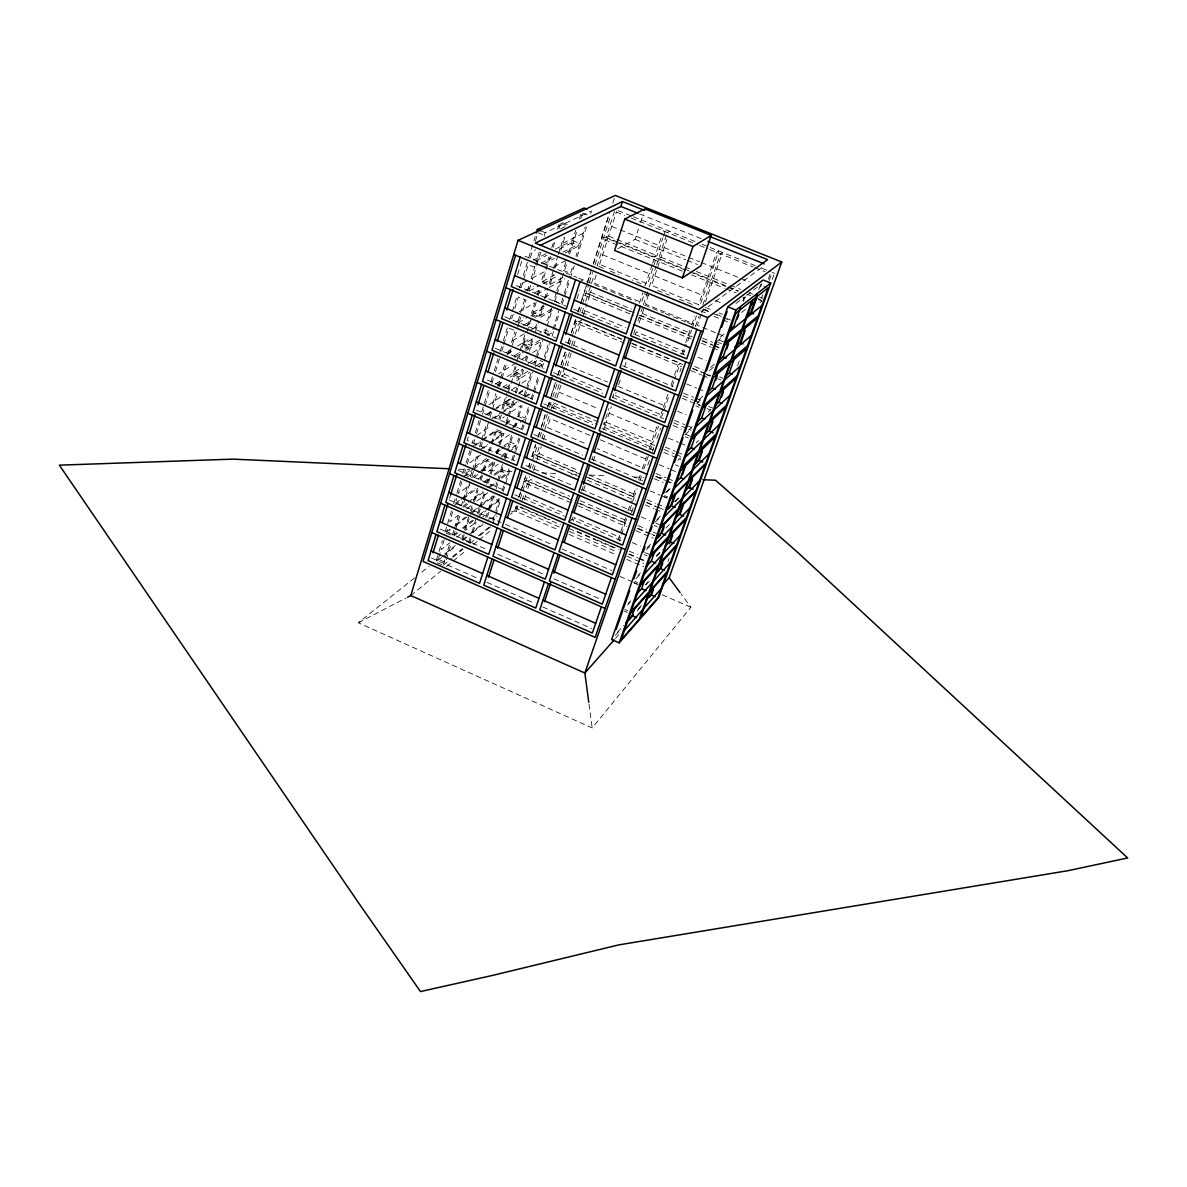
<?xml version="1.0" encoding="UTF-8"?>
<svg xmlns="http://www.w3.org/2000/svg" width="1187" height="1187" viewBox="0 0 1187 1187"><rect width="100%" height="100%" fill="white"/><g stroke="black" fill="none" stroke-linecap="round" stroke-linejoin="round"><path stroke-width="0.75" stroke-dasharray="5 3.75" d="M449.621 498.243L450.645 494.89M468.242 436.979L467.203 440.422L514.861 460.823M517.621 274.523L521.82 260.739M436.401 560.294L438.567 553.216M439.101 551.451L442.35 540.842M445.051 531.999L451.52 510.766M453.686 503.689L456.387 494.845M456.921 493.08L460.704 480.69M462.856 473.613L465.556 464.77M466.105 463.004L469.874 450.615M472.04 443.537L473.123 440.006M475.275 432.929L479.058 420.539M481.759 411.696L488.243 390.464M490.943 381.62L493.629 372.777M494.178 371.012L497.961 358.622M500.113 351.545L502.813 342.702M503.347 340.936L507.68 326.781M509.831 319.704L517.398 294.94M519.55 287.862L521.167 282.551M523.333 275.473L528.185 259.552M528.734 257.787L535.203 236.554M440.169 552.816L438.226 559.181L445.481 562.386L450.823 544.981M444.175 539.714L441.134 549.64L449.725 542.86M456.802 532.533L453.968 534.758L446.653 531.553L447.647 528.334M452.677 511.849L449.606 521.894L458.167 515.366M461.179 505.84L455.304 503.288L456.787 498.406M461.906 481.64L458.286 493.51L469.637 485.142M464.577 472.916L465.586 469.622M471.284 450.941L467.099 464.666L480.646 455.051M473.747 442.899L474.77 439.561M480.557 420.599L475.794 436.222L490.765 425.999M482.486 414.293L484.548 407.542M485.082 405.776L489.385 391.725M491.893 383.49L493.985 376.65M495.469 371.798L499.43 358.845M501.715 351.337L503.303 346.129M503.807 344.497L508.822 328.102L516.493 331.292L509.297 354.705M511.671 318.739L512.754 315.223L517.458 312.611M514.787 308.59L518.333 296.973L526.064 300.163L521.375 315.401M521.152 287.714L528.215 264.642L535.99 267.817L532.295 279.835M530.352 257.594L532.251 251.421L535.574 249.804M535.367 241.198L537.444 234.388M441.549 557.519L435.866 562.059L443.137 565.264L444.769 559.967M445.303 558.202L450.199 542.266M452.366 535.189L453.998 529.892M454.547 528.126L458.345 515.737M461.595 505.128L462.693 501.582M463.227 499.816L467.574 485.661M470.289 476.818L471.922 471.506M472.471 469.74L477.352 453.82M479.518 446.742L481.15 441.43M481.699 439.665L486.581 423.744M489.296 414.901L490.379 411.355M492.56 404.277L495.81 393.669M497.991 386.591L505.588 361.827M507.769 354.75L509.386 349.438M511.567 342.36L514.817 331.752M518.081 321.128L525.144 298.13M527.31 291.052L528.942 285.755M531.123 278.678L534.922 266.289M535.456 264.523L539.269 252.134M544.15 236.213L545.234 232.682L591.497 211.004L590.384 214.535M453.968 534.758L455.051 531.227M455.585 529.476L459.918 515.395M465.215 498.139L462.648 506.493L466.877 503.288M465.734 496.463L470.349 481.432M471.996 476.076L478.227 455.778M481.239 446.015L482.293 442.588M484.385 435.748L488.599 422.053M490.023 417.409L496.952 394.885M499.49 386.606L506.508 363.786M517.725 327.256L520.856 317.092M529.135 290.132L531.776 281.556M536.732 265.428L541.005 251.51M461.639 539.328L463.078 534.669M464.547 529.951L468.539 517.028M470.467 510.766L471.936 506.048M473.42 501.211L477.471 488.139L463.256 498.777M479.993 479.963L482.515 471.818M483.035 470.171L486.091 460.244L493.317 463.345L490.068 473.776M488.688 451.861L490.721 445.303M491.24 443.626L494.86 431.905L502.116 435.006L496.107 454.369M498.792 419.204L499.831 415.821M501.923 409.04L503.496 403.966L510.811 407.067L508.733 413.744M496.389 407.779L503.852 402.823L506.908 392.927M507.977 389.499L509.564 384.365M507.19 376.591L513.125 372.837L516.226 362.821L498.436 373.89M516.76 361.1L519.446 352.42M519.98 350.684L521.583 345.476L529.001 348.577L527.399 353.711M517.532 346.085L522.28 343.236L525.411 333.102L509.624 342.405M527.592 326.069L529.209 320.802M537.221 294.925L539.224 288.456M545.397 268.485L548.943 257.03M551.762 247.905L553.928 240.887M557.519 229.299L559.047 224.313M464.147 534.996L462.707 539.655L469.77 542.741L472.634 540.426M469.088 519.045L465.586 530.337L475.675 522.384M471.046 512.725L472.99 506.448M474.459 501.671L478.005 490.246M481.047 480.409L482.515 475.646M484.059 470.69L487.634 459.132L490.513 460.378M490.216 450.778L491.21 447.558M492.249 444.22L496.389 430.851L503.629 433.938L506.641 431.831M501.359 414.797L499.786 419.857L504.327 416.771M511.048 398.951L505.009 402.957L501.878 413.106L510.811 407.067M517.146 401.889L512.665 404.901L505.365 401.814L506.894 396.873M508.422 391.947L510.544 385.107M511.078 383.386L513.719 374.84L522.71 369.127L520.485 375.938L514.609 379.721M527.918 371.16L521.983 374.973L514.639 371.887L516.182 366.887M518.793 358.429L521.479 349.779M522.013 348.043L523.081 344.586L533.512 338.295M540.04 340.016L531.183 345.417L523.779 342.331L525.871 335.595M526.909 332.212L532.34 314.689L545.085 307.418M551.54 309.124L540.5 315.505L533.037 312.418L536.212 302.181M538.201 295.726L540.204 289.272M562.697 277.639L550.16 284.45L542.652 281.364L550.412 256.288M553.231 247.178L555.397 240.189M558.973 228.601L560.516 223.646M468.761 542.281L471.402 533.794M471.936 532.102L476.15 518.511L463.405 528.512M477.693 513.57L479.296 508.422M479.83 506.701L484.637 491.24L473.361 499.786M486.818 484.207L489.534 475.512M506.137 422.082L508.214 415.405M503.763 410.895L511.167 405.909L512.739 400.85M515.366 392.407L516.938 387.333M525.277 360.551L526.88 355.417M524.995 349.201L529.699 346.322L532.384 337.672M535.085 329.022L537.77 320.356M542.296 305.845L539.017 316.35L531.553 313.264L534.729 302.997L519.031 311.736M544.462 298.827L547.741 288.307M553.365 270.206L548.691 285.236L541.168 282.15L544.388 271.764L530.352 279.079M553.884 268.529L557.534 256.837M558.246 254.508L563.513 237.593M469.77 542.741L470.824 539.343M472.945 532.562L476.106 522.384M478.687 514.09L480.29 508.941M480.824 507.235L485.631 491.789M488.347 483.064L490.513 476.121M491.047 474.385L494.831 462.233M497.62 453.271L499.801 446.238M500.35 444.487L503.629 433.938M506.612 424.382L512.309 406.043L518.289 402.022M512.665 404.901L514.253 399.841M516.345 393.105L517.918 388.045M518.437 386.354L521.063 377.926L529.981 372.184M521.983 374.973L523.586 369.854M526.242 361.323L528.898 352.791M529.417 351.085L530.485 347.672L540.812 341.337M531.183 345.417L533.334 338.503M535.485 331.603L538.705 321.232M540.5 315.505L543.765 305M545.946 298.011L548.661 289.257M550.16 284.45L553.276 274.434M555.353 267.772L557.949 259.434M560.798 250.264L565.042 236.643M485.765 517.844L487.189 513.288L482.872 516.701M488.287 509.787L492.13 497.546L499.059 500.543L494.89 513.793M495.469 486.878L496.952 482.1M497.457 480.512L500.454 470.957L507.428 473.954L504.267 483.999M493.851 474.518L501.003 469.177L503.422 461.431M504.416 458.271L507.442 448.597M507.947 446.98L508.956 443.76L515.974 446.757L514.906 450.155M503.867 445.956L509.549 441.876L512.502 432.454M514.03 427.572L516.063 421.044M524.046 395.538L525.604 390.582M526.969 386.22L531.049 373.193M533.66 364.854L534.699 361.516L541.865 364.513L540.753 368.015M536.613 355.388L541.287 340.446M551.451 307.997L547.711 319.956L544.729 321.707M556.347 292.343L553.75 300.652L561.006 303.649L563.691 295.118M556.866 290.681L561.199 276.838M565.858 261.971L563.217 270.399L570.532 273.381L573.247 264.76M568.573 253.291L571.852 242.786L579.226 245.768L575.962 256.125M555.293 249.122L572.564 240.516L575.769 230.293M579.301 219.016L580.814 214.179M487.308 517.013L493.94 495.825M496.151 488.762L503.347 465.808M505.558 458.746L513.303 434.027M515.514 426.964L516.612 423.433M518.823 416.37L522.146 405.776M524.906 396.948L526.568 391.651M527.117 389.885L532.651 372.228M534.862 365.166L536.524 359.869M537.073 358.103L542.607 340.446M544.818 333.384L546.48 328.087M547.029 326.321L552.014 310.43M554.774 301.602L556.436 296.305M556.985 294.539L566.941 262.757M569.715 253.929L577.446 229.21M580.769 218.616L582.431 213.319M492.798 520.425L494.371 515.455M502.146 490.706L503.733 485.676M500.899 477.545L507.977 472.174L509.045 468.791M511.716 460.319L514.386 451.846M512.339 447.959L516.568 444.873L518.734 438.018M521.434 429.442L524.12 420.866M528.319 407.542L525.04 417.943L517.977 414.946L520.959 405.435L505.84 415.732M531.049 398.877L532.681 393.669M533.586 390.82L538.542 375.033M544.343 356.634L548.008 344.987M552.89 329.437L558.721 310.92M564.226 293.426L569.597 276.378M562.816 252.193L579.939 243.498L585.176 226.836M493.065 523.526L500.855 498.807M503.08 491.744L510.306 468.791M513.096 459.962L520.321 437.009M522.547 429.946L524.209 424.649M524.773 422.884L529.209 408.758M531.999 399.93L533.66 394.633M534.224 392.867L539.224 376.976M541.999 368.148L543.676 362.851M544.225 361.085L549.789 343.429M552.014 336.366L553.676 331.069M554.24 329.303L559.24 313.413M562.015 304.584L569.805 279.865M570.368 278.099L574.256 265.74M577.03 256.911L587.046 225.129M576.971 298.901L579.701 290.266M559.329 527.028L515.41 508.021L516.493 504.609M518.674 497.768L520.307 492.65M520.856 490.943L525.782 475.483M528.527 466.847L529.639 463.39M580.072 477.07L531.835 456.476L535.738 444.25M537.963 437.261L540.189 430.273M541.317 426.741L545.248 414.382M547.504 407.319L550.753 397.081M551.287 395.405L556.629 378.668M557.697 375.3L560.398 366.828M560.947 365.136L565.249 351.589M567.98 343.058L570.71 334.497M571.259 332.775L575.636 319.036M577.832 312.107L581.14 301.721M581.704 299.985L591.719 268.514M593.352 263.44L609.925 211.434M516.404 505.617L514.728 510.914L510.455 514.386M519.223 496.819L521.464 489.771M522.028 488.005L525.96 475.675M528.764 466.862L529.892 463.345M532.132 456.298L535.5 445.733M538.304 436.92L545.605 414.011M547.845 406.978L555.709 382.303M557.964 375.255L560.768 366.457M561.332 364.691L565.249 352.361M568.069 343.547L570.873 334.749M571.437 332.983L575.918 318.888M578.173 311.84L587.15 283.648M587.713 281.898L590.518 273.084M593.322 264.271L609.05 214.951M612.789 203.229L614.762 196.997M516.256 511.567L518.066 505.87L523.126 508.051M520.247 499.059L527.607 475.957M529.862 468.924L537.711 444.294M539.966 437.261L542.8 428.359M543.32 426.697L547.296 414.278M549.507 407.349L552.311 398.55M552.83 396.948L557.089 383.594M559.611 375.685L567.46 351.055M569.448 344.823L577.075 320.935L621.38 339.215M579.82 312.359L588.797 284.197M589.36 282.447L592.565 272.372M594.969 264.849L610.786 215.277M522.043 500.617L524.164 493.985M526.286 487.338L527.354 484.014L529.981 481.937L527.399 490.023M572.238 500.558L528.126 481.61L529.728 476.566M532.414 468.168L533.482 464.814M580.873 474.637L536.42 455.66L539.121 447.173M541.836 438.686L544.002 431.905M544.803 429.442L549.18 415.702M551.376 408.832L552.474 405.405L555.056 403.565L553.454 408.58M554.937 397.704L560.487 380.344M564.641 367.317L561.837 376.101L564.404 374.35L566.347 368.282M565.205 365.566L569.701 351.515M571.57 345.654L574.745 335.728M575.28 334.066L578.455 324.125L580.992 322.552L577.105 334.66M581.956 313.175L585.161 303.115M585.695 301.439L587.298 296.409L589.82 294.925L587.58 301.928M634.333 312.745L588.144 293.812L594.093 275.161M617.893 242.103L606.171 237.37L614.48 211.36M524.224 499.935L526.88 491.641M533.542 470.824L536.687 461.001M537.207 459.369L538.26 456.09L535.634 458.093M536.42 455.66L539.032 453.671L541.287 446.624M543.438 439.902L545.026 434.932M556.822 398.075L560.902 385.315M571.155 353.281L567.327 365.24L607.551 382.021M573.544 345.788L576.007 338.117M583.292 315.327L587.031 303.679M588.144 293.812L590.651 292.328L591.66 289.198M596.215 274.954L593.663 282.921L641.514 302.462L644.155 294.51M599.598 264.375L607.803 238.75L605.325 240.041L597.106 265.754L599.598 264.375L647.657 283.916L656.144 258.276L653.829 259.641L652.702 263.084M606.171 237.37L608.649 236.094L616.424 211.79M617.774 248.751L635.06 239.344L638.369 229.195M640.565 222.429L643.324 213.957M639.407 303.264L642.775 293.1M652.138 264.79L645.327 285.37L632.033 279.969M619.569 242.786L654.72 256.985L661.025 237.89M654.72 256.985L657.034 255.62L662.91 237.83M663.459 236.198L665.61 229.685L663.325 230.961M571.911 520.247L573.009 516.924M581.556 491.136L583.781 484.415M591.898 459.962L593.025 456.565M654.705 445.54L603.753 424.174L608.931 408.551M613.813 393.847L612.655 397.348L615.044 395.523L616.053 392.482M633.517 334.408L635.742 327.701M637.968 320.994L639.081 317.641L641.425 316.083L639.096 323.072M641.069 311.647L642.76 306.558M643.324 304.866L647.82 291.305M649.244 286.972L656.07 266.392M656.648 264.671L657.776 261.244L660.076 259.864L651.574 285.503L700.093 305.237L708.891 279.583L706.769 281.037L698.535 305.059M689.098 270.859L658.666 258.573L666.723 234.284M573.351 521.138L574.493 517.68L620.386 537.474L618.026 544.358M583.559 490.379L585.191 485.468M593.292 461.09L594.939 456.12M603.679 429.768L605.355 424.753M603.753 424.174L606.171 422.26L611.409 406.488M618.635 384.707L620.905 377.867M624.54 366.946L626.573 360.803M635.164 334.927L636.187 331.826L684.187 351.575M691.561 330.075L690.493 333.221L688.312 334.868L639.941 315.045L642.286 313.487L644.363 307.196M648.577 294.51L645.416 304.065L693.727 323.799M658.666 258.573L660.966 257.208L666.871 239.418M617.952 540.1L623.071 525.158L625.386 522.903L621.498 534.224M577.668 502.887L623.902 522.74L625.623 517.71M627.923 510.989L631.38 500.914M586.259 476.937L632.79 496.789L636.291 486.611M638.621 479.815L640.95 473.019M642.375 468.85L646.5 456.832M648.859 449.962L650.031 446.52L652.286 444.517L650.565 449.532M656.841 426.667L650.891 444.027L653.147 442.039L658.562 426.267M662.895 409.011L660.091 417.201L662.316 415.287L663.37 412.26M663.459 407.364L668.518 392.615M671.1 385.092L673.934 376.798M674.498 375.151L677.911 365.195L680.106 363.459L674.765 379.039M681.679 354.245L685.122 344.171M685.7 342.494L687.421 337.464L689.602 335.817L685.997 346.322M688.312 334.868L691.22 326.38M691.813 324.689L694.721 316.202M707.689 278.381L716.607 252.341L718.714 250.976L709.811 276.927L707.689 278.381L690.775 271.541M623.902 522.74L626.217 520.5L627.404 517.013M629.763 510.158L634.259 497.056L631.959 499.237M632.79 496.789L635.09 494.638L637.107 488.762M639.823 480.869L642.093 474.251M648.265 456.223L644.066 468.479L597.402 448.701M663.889 410.732L669.557 394.203M672.139 386.71L674.246 380.567M683.118 354.676L685.389 348.073M692.11 328.517L696.457 315.831M631.499 512.517L633.813 505.796M647.761 465.23L650.12 458.36M652.479 451.49L653.666 448.048M656.915 438.611L660.491 428.195M679.914 371.709L681.056 368.385M695.552 326.217L699.039 316.039M702.882 304.881L710.553 282.565L712.66 281.111L705.479 301.988M711.473 279.909L720.42 253.87L722.512 252.505L713.58 278.455L711.473 279.909L726.83 286.112M701.28 314.169L697.452 325.327L715.954 332.879M701.829 312.582L702.927 309.392M742.899 300.652L744.101 297.269L747.246 298.545M743.448 301.394L745.199 296.424M758.805 289.554L760.526 284.717L766.654 287.18M760.6 286.972L761.831 283.485M667.969 561.674L669.142 558.35M737.572 365.73L739.961 359.008M761.579 298.16L762.811 294.688M768.36 279.049L770.215 273.841L773.746 275.265L771.342 282.016M769.221 280.547L772.129 272.402L774.473 273.336M414.589 577.876L358.296 622.774L592.179 727.957L690.893 607.254L681.101 593.96M615.4 638.487L620.282 632.968M615.296 635.446L620.133 629.985M637.107 610.89L640.743 606.794M617.374 632.315L623.516 625.401M637.998 609.109L642.627 603.901M627.671 605.014L630.104 602.328M646.01 584.835L650.921 579.419M628.205 603.486L630.638 600.8M645.298 584.701L647.761 581.986M638.027 575.398L640.431 572.817M656.188 555.931L662.272 549.403M636.173 578.544L640.995 573.366M656.767 556.436L660.417 552.504M646.381 549.833L651.5 544.462M647.063 547.845L650.906 543.839M665.981 528.096L670.803 523.066M656.915 519.669L661.99 514.52M674.646 501.671L679.795 496.463M655.209 522.221L660.284 517.057M675.492 501.597L679.35 497.679M665.61 492.471L670.625 487.531M666.456 492.412L670.225 488.703M677.851 460.363L680.522 457.811M696.175 442.929L698.683 440.54M684.973 434.857L691.591 428.774M688.43 430.124L692.392 426.489M708.179 412.008L710.879 409.53M568.87 521.968L571.778 519.387L621.943 541.02M697.006 403.001L702.244 398.372M699.128 399.515L703.045 396.057M709.485 370.581L713.669 367.035M710.583 367.436L714.767 363.905M410.776 595.562L440.674 571.214M446.371 566.57L466.313 550.338M473.435 544.536L477.708 541.064M479.133 539.907L491.937 529.461M515.41 508.021L518.066 505.87M452.588 556.629L462.544 548.587M478.361 535.797L489.801 526.538M443.137 565.264L451.609 558.424M453.019 557.282L462.885 549.284M469.948 543.572L474.177 540.144M479.815 535.574L492.516 525.292M716.592 341.752L723.491 336.188M720.183 337.138L725.702 332.716M421.815 572.119L429.026 566.362M436.252 560.605L439.131 558.305M444.917 553.706L455.422 545.456M462.233 539.892L482.901 523.541M760.006 302.566L761.95 301.023M442.974 556.391L455.778 546.154M462.885 540.486L467.159 537.073M472.841 532.533L482.797 524.58M456.891 537.207L464.043 531.568M741.593 312.433L745.807 309.11M528.126 481.61L530.752 479.533L569.656 496.225M462.455 528.096L472.367 520.336M479.578 514.698L488.124 508.006M489.548 506.894L499.519 499.074L492.575 496.077L482.53 503.852M457.752 532.948L453.493 536.287L446.193 533.097L450.481 529.773M477.693 517.309L486.24 510.603M487.664 509.475L499.059 500.543M446.653 531.553L449.517 529.357M455.229 524.936L465.215 517.22M472.485 511.612L481.091 504.95M456.194 525.351L469.043 515.41M470.586 514.208L479.207 507.546M480.631 506.434L492.13 497.546M466.714 508.837L470.987 505.573M476.833 501.107L488.302 492.353M735.925 303.501L744.101 297.269M746.593 295.355L760.526 284.717M531.835 456.476L534.462 454.473L577.09 472.663M468.286 502.22L482.382 491.552M488.139 487.189L495.231 481.833M463.494 507.279L467.723 504.074M490.409 486.848L496.092 482.545M501.76 478.257L507.428 473.954M455.304 503.288L459.562 500.113M460.986 499.044L475.186 488.45M483.851 481.981L488.139 478.776M454.725 505.158L461.832 499.831M484.726 482.708L489.014 479.503M494.727 475.23L500.454 470.957M478.153 478.865L480.987 476.773M488.228 471.447L498.214 464.087M473.865 477.575L479.845 473.183M481.343 472.1L493.317 463.345M501.878 457.069L507.517 452.944M508.926 451.921L515.974 446.757M701.191 311.929L764.413 265.621M471.476 477.767L480.453 471.224M481.952 470.126L493.911 461.402M501.077 456.179L506.715 452.069M463.464 476.566L471.951 470.438M473.361 469.429L486.091 460.244M496.166 452.989L500.424 449.918M501.849 448.894L508.956 443.76M469.726 470.512L464.072 474.577L468.509 476.491M475.379 466.432L486.7 458.301M495.335 452.099L498.184 450.051M498.303 442.528L511.078 433.463M482.768 448.612L488.732 444.428M494.682 440.243L502.116 435.006M512.65 427.602L518.66 423.373M520.158 422.32L524.669 419.159L517.591 416.162L513.051 419.308M480.186 449.443L487.62 444.22M489.118 443.166L502.502 433.759L495.246 430.673L481.729 440.021M513.036 426.385L517.532 423.21M472.723 446.238L480.231 441.045M505.855 423.329L510.395 420.183M475.334 445.437L494.86 431.905M505.469 424.56L511.538 420.361M491.922 418.877L502.279 411.904M524.624 396.859L530.589 392.823M494.519 418.061L500.439 414.055M525.767 396.977L531.731 392.942M487.071 414.886L493.035 410.91M494.534 409.93L503.496 403.966M518.585 393.95L524.609 389.944M485.928 414.708L494.89 408.758M505.365 401.814L509.891 398.817M518.927 392.823L523.452 389.826M489.029 404.619L502.442 395.85M511.434 389.974L515.944 387.036M521.954 383.104L529.476 378.193M504.846 388.401L510.736 384.603M516.627 380.804L519.565 378.89L512.205 375.804L509.238 377.689M538.883 366.427L541.865 364.513M502.828 387.274L508.719 383.49M535.352 366.397L542.771 361.62L539.907 360.433M497.353 385.241L503.288 381.472M531.702 363.415L534.699 361.516M495.305 384.098L501.24 380.344M514.639 371.887L520.618 368.104M528.111 363.37L535.604 358.637M522.206 359.112L526.702 356.323M532.666 352.598L538.646 348.889M581.808 319.986L579.271 321.543L625.178 340.491M577.075 320.935L574.523 322.508L624.317 343.073M514.891 357.228L524.298 351.456M525.856 350.506L529.001 348.577M514.016 355.907L518.719 353.029M547.415 335.506L551.836 332.805L544.625 329.823L540.159 332.494M507.339 354.067L513.674 350.254M506.463 352.732L511.211 349.883M523.779 342.331L531.227 337.865M531.361 329.585L538.794 325.208M525.841 325.861L532.073 322.256M552.415 310.445L539.788 317.775L532.34 314.689M523.437 325.357L531.227 320.861M518.259 322.716L527.696 317.33M515.826 322.196L523.69 317.73M533.037 312.418L544.195 306.083M580.013 281.601L582.995 279.924M667.302 232.548L669.572 231.272M544.15 297.759L550.516 294.213M536.895 294.242L546.183 289.153M549.21 287.506L564.893 278.945M534.773 292.803L540.96 289.435M529.268 291.097L540.219 285.221M543.29 283.574L557.534 275.933M525.544 290.474L533.364 286.319M542.652 281.364L555.308 274.612M522.562 283.129L528.794 279.88M553.75 266.882L566.377 260.294M358.296 622.774L405.85 598.114M543.691 263.9L554.448 258.41M565.205 252.92L579.226 245.768M541.346 263.084L552.103 257.624M535.975 260.754L546.851 255.309M559.285 249.077L571.852 242.786M533.601 259.923L546.02 253.736M562.979 243.261L583.158 233.275M560.62 228.854L565.546 226.524M488.213 519.164L497.056 516.419M511.196 512.012L514.728 510.914L558.84 529.995M657.479 477.649L664.735 477.975M458.597 469.191L469.696 469.681M480.78 470.171L512.235 471.58M541.821 472.886L558.469 473.628M571.407 474.207L576.956 474.459M589.909 475.037L606.557 475.779M634.288 477.011L643.547 477.426M639.674 213.986L701.072 238.587M618.071 210.618L631.766 216.108M633.487 216.806L695.152 241.525M701.992 244.27L755.095 265.562M761.95 268.321L770.511 271.749M616.172 212.043L624.585 215.411M631.321 218.111L697.911 244.834M699.603 245.516L708.105 248.929M709.811 249.611L753.048 266.956M754.769 267.639L765.066 271.778M582.802 213.17L587.239 214.966M611.735 226.45L618.427 229.15M620.089 229.818L660.224 245.976M664.156 247.564L699.618 261.837M701.294 262.52L713.12 267.283M716.889 268.811L739.056 277.728M740.762 278.411L749.279 281.853M635.06 239.344L685.671 259.745M687.347 260.413L697.481 264.493M608.649 236.094L615.326 238.78M616.988 239.462L657.034 255.62M660.966 257.208L689.602 268.766M696.339 271.482L709.811 276.927M713.58 278.455L728.877 284.628M730.584 285.31L740.792 289.435M749.294 292.863L752.692 294.242M759.502 296.987L762.9 298.352M728.536 286.794L738.774 290.934M747.306 294.376L750.718 295.756M757.543 298.516L760.956 299.896M614.124 241.302L603.812 237.133L601.319 238.424L683.282 271.541M615.845 242L688.074 271.17M689.795 271.868L725.895 286.453M727.616 287.15L737.943 291.319M758.567 299.658L762.009 301.038M562.549 222.592L568.647 225.055M691.561 274.894L724.248 288.115M725.895 288.782L736.207 292.937M561.095 223.275L567.193 225.753M572.564 240.516L579.939 243.498M602.655 254.849L650.817 274.39M654.734 275.977L703.357 295.697M715.583 300.652L722.349 303.412M540.515 230.753L545.234 232.682M537.978 232.682L545.812 235.857M705.523 307.448L712.289 310.193M719.04 312.938L722.423 314.318M598.767 266.422L603.753 268.455M610.4 271.17L618.724 274.553M657.643 290.385L669.394 295.162M679.468 299.272L694.588 305.415M703.401 309.006L710.182 311.766M716.963 314.525L720.346 315.905M727.127 318.65L730.524 320.03M704.128 309.866L710.954 312.656M712.66 313.353L721.206 316.825M722.913 317.522L729.738 320.297M700.79 310.949L707.571 313.709M713.995 316.321L721.132 319.229M722.824 319.911L727.898 321.989M644.081 293.679L649.17 295.756M717.631 333.562L724.367 336.322M525.055 256.244L576.837 277.417M578.499 278.099L635.342 301.32M644.719 305.163L663.503 312.834M665.21 313.531L685.7 321.914M687.421 322.612L695.953 326.099M719.04 340.001L725.494 342.642M718.194 342.405L721.429 343.726M590.651 292.328L631.573 309.095M642.286 313.487L690.493 333.221M702.6 338.176L712.66 342.301M714.337 342.998L721.058 345.743M702.155 340.535L712.259 344.675M713.936 345.358L718.996 347.435M630.475 311.587L585.888 293.323L583.351 294.791L633.472 315.341M639.051 315.104L692.229 336.9M702.526 341.114L712.808 345.343M714.529 346.04L719.678 348.147M639.081 317.641L691.146 338.992M701.25 343.147L711.354 347.287M712.779 347.865L718.076 350.046M584.79 310.668L625.534 327.434M697.911 357.228L706.265 360.655M516.197 285.577L553.825 301.068M555.546 301.765L565.798 305.994M573.677 309.243L622.314 329.274M634.986 334.482L662.123 345.654M663.815 346.352L685.863 355.432M694.692 366.546L703.03 369.973M719.693 376.858L723.031 378.223M632.404 343.473L678.801 362.628M692.54 368.296L710.939 375.893M717.631 378.653L720.984 380.033M631.603 343.444L682.718 364.543M692.941 368.756L701.472 372.273M703.179 372.97L709.989 375.789M706.888 374.795L710.078 376.116M631.543 346.055L681.62 366.724M690.804 370.522L701.68 375.018M702.763 375.463L710.049 378.46M530.841 315.534L538.304 318.635M686.739 383.995L696.71 388.119M698.357 388.817L705.004 391.562M543.943 332.004L551.139 335.001M504.787 316.781L555.724 337.924M565.205 341.871L613.471 361.901M622.7 365.744L673.192 386.695M683.549 393.209L693.49 397.333M695.152 398.016L701.769 400.776M683.029 395.894L693.297 400.153M694.677 400.568L700.137 403.001M708.698 406.562L712.957 408.18M696.799 403.625L699.974 404.945M682.154 398.283L700.434 405.88M707.081 408.654L710.405 410.034M695.983 405.969L699.158 407.289M522.28 343.236L529.699 346.322M523.081 344.586L530.485 347.672M618.071 386.413L665.447 406.177M677.643 411.266L686.175 414.827M564.404 374.35L604.554 391.131M615.044 395.523L662.316 415.287M674.483 420.376L684.721 424.649M686.412 425.361L691.531 427.498M495.202 348.295L544.076 368.742M553.528 372.688L602.937 393.372M612.255 397.274L663.474 418.64M673.667 422.913L691.101 430.184M673.133 425.539L681.709 429.13M686.041 434.427L692.347 437.068M685.225 436.742L688.386 438.062M513.125 372.837L520.485 375.938M558.736 392.081L598.708 408.862M609.168 413.254L656.233 433.032M668.355 438.122L678.534 442.395M680.225 443.107L685.314 445.244M513.719 374.84L521.063 377.926M606.171 422.26L653.147 442.039M665.239 447.128L675.388 451.401M677.08 452.113L682.169 454.25M598.293 421.875L551.228 401.948L548.631 403.788L597.476 424.367M663.948 449.428L674.201 453.746M675.907 454.473L682.748 457.351M604.569 427.365L653.725 448.078M663.859 452.351L680.848 459.517M487.427 380.107L534.269 399.856M543.646 403.803L592.684 424.486M601.943 428.388L653.325 450.066M675.403 464.844L678.534 466.165M589.969 435.406L550.249 418.61L547.4 427.513L587.031 444.309M600.355 439.798L647.123 459.577M659.156 464.666L669.275 468.939M670.967 469.651L676.026 471.788M505.009 402.957L512.309 406.043M503.852 402.823L511.167 405.909M656.085 473.568L666.174 477.842M667.851 478.554L672.895 480.705M656.515 476.566L664.987 480.171M666.693 480.883L671.783 483.05M655.536 476.388L663.963 479.963M665.655 480.676L672.406 483.539M654.274 478.687L663.118 482.426M476.417 410.108L524.58 430.569M533.883 434.516L582.58 455.214M591.749 459.117L642.657 480.75M664.646 495.617L667.762 496.938M664.23 496.789L667.346 498.11M650.075 490.914L660.12 495.187M661.797 495.899L668.504 498.763M496.76 429.62L504.015 432.706M539.032 453.671L578.173 470.364M588.722 474.859L635.09 494.638M647.019 499.727L655.387 503.288M657.049 504L665.417 507.561M509.549 441.876L516.568 444.873M589.034 477.767L636.781 498.139M647.004 502.502L655.536 506.137M657.242 506.864L664.052 509.787M646.44 502.62L663.221 509.787M587.12 480.082L635.549 500.766M645.209 504.89L653.978 508.644M655.358 509.223L662.361 512.22M525.915 465.556L572.594 485.542M581.704 489.445L632.241 511.078M641.084 516.879L649.408 520.44M656.07 523.289L659.393 524.713M654.215 525.455L657.301 526.776M580.131 500.721L626.217 520.5M638.072 525.589L646.381 529.15M653.028 532.013L656.352 533.438M501.003 469.177L507.977 472.174M568.588 498.51L526.227 480.32L523.571 482.397L571.451 502.962M580.443 503.6L627.893 523.971M638.057 528.349L649.912 533.438M651.604 534.165L655.001 535.619M637.464 528.571L654.126 535.723M577.98 505.766L626.632 526.687M635.787 530.619L653.28 538.141M525.322 496.492L564.062 513.185M632.196 542.563L640.476 546.124M458.093 470.349L505.41 490.765M514.743 494.786L564.389 516.197M644.749 552.519L650.877 555.16M644.066 554.507L647.123 555.828M629.214 551.169L637.478 554.73M524.802 508.778L550.056 519.698M577.001 531.346L595.518 539.343M597.209 540.07L608.99 545.159M610.682 545.886L619.095 549.536M629.199 553.899L637.627 557.534M639.303 558.261L646.04 561.169M519.921 507.264L560.398 524.758M569.152 528.541L615.103 548.409M628.576 554.225L636.855 557.801M638.517 558.528L645.135 561.392M569.463 531.405L616.78 551.866M626.914 556.243L643.799 563.558M568.959 534.387L616.572 554.982M626.721 559.374L643.784 566.763M449.116 499.92L501.122 522.517M505.35 524.342L552.83 544.967M561.985 548.943L611.78 570.576M634.719 581.244L637.76 582.565M619.955 576.422L631.781 581.556M633.472 582.298L638.532 584.494M662.183 594.776L690.893 607.254M634.066 583.099L637.107 584.419M624.837 609.495L627.864 610.83M440.243 529.105L486.893 549.522M497.768 554.284L544.907 574.894M553.943 578.855L600.103 599.049M624.303 611.038L627.315 612.358M431.474 557.949L477.797 578.351M486.922 582.372L533.735 602.996M542.741 606.958L591.734 628.546M589.004 704.143L592.179 727.957"/><path stroke-width="1.5" d="M407.497 597.269L410.776 595.562L518.036 240.338L615.267 195.44L781.773 262.001L669.142 577.728L663.029 584.642M515.618 255.264L423.047 561.421L595.147 637.36L700.894 331.025M436.044 534.402L428.092 560.605L479.563 583.307L487.857 557.089M444.932 505.143L436.875 531.672L488.718 554.374L497.101 527.829M453.924 475.512L445.763 502.383L497.976 525.084L506.463 498.199M463.019 445.496L454.769 472.723L507.353 495.409L515.959 468.197M472.248 415.109L463.88 442.677L516.849 465.363L525.559 437.795M481.581 384.321L473.109 412.245L526.464 434.932L535.292 407.007M491.047 353.147L482.471 381.428L536.212 404.114L545.159 375.819M500.632 321.558L491.937 350.21L546.079 372.881L555.145 344.215M510.336 289.554L501.537 318.576L556.08 341.233L565.264 312.196M520.188 257.119L511.256 286.542L566.214 309.184L575.517 279.761M433.062 552.712L438.359 535.307M442.38 522.057L447.736 504.416M450.645 494.89L456.743 474.8M460.155 463.568L465.823 444.932M469.28 433.552L475.023 414.664M478.005 404.886L483.806 385.76M487.887 372.347L493.777 352.984M497.249 341.574L502.858 323.101M506.849 309.985L513.051 289.569M536.287 233.023L537.37 229.477L584.093 208.022L587.046 209.224M492.071 558.943L483.762 585.146L535.767 608.085L544.418 581.882M501.344 529.684L492.931 556.228L545.308 579.167L554.077 552.623M510.736 500.053L502.22 526.924L554.982 549.863L563.855 522.992M520.262 470.037L511.627 497.264L564.775 520.203L573.766 492.976M529.892 439.635L521.152 467.218L574.686 490.157L583.796 462.574M539.67 408.847L530.812 436.786L584.731 459.71L593.96 431.771M549.551 377.659L540.575 405.954L594.91 428.878L604.257 400.583M559.581 346.055L550.486 374.721L605.222 397.645L614.688 368.964M569.73 314.036L560.516 343.088L615.667 365.997L625.252 336.93M580.013 281.601L570.68 311.024L626.246 333.918L635.965 304.48M488.584 577.149L494.118 559.73M497.768 548.246L503.362 530.619M507.487 517.651L512.799 500.914M516.894 488.005L522.28 471.046M526.434 457.974L532.429 439.086M536.094 427.572L542.177 408.432M545.886 396.755L552.029 377.377M555.664 365.982L562.059 345.818M565.695 334.363L572.179 313.947M540.159 245.442L620.92 206.479L622.492 201.567L644.689 210.44M624.733 219.105L614.629 250.472L682.391 277.892L700.849 265.858L711.236 235.382L644.971 208.882L624.733 219.105L692.985 246.51L711.236 235.382M548.453 583.648L539.788 609.851L592.343 633.027L601.364 606.824M558.142 554.388L549.358 580.933L602.299 604.109L611.424 577.579M567.95 524.758L559.047 551.643L612.373 574.82L621.632 547.949M577.891 494.742L568.87 521.968L622.596 545.159L631.959 517.933M587.951 464.34L578.826 491.922L632.938 515.099L642.434 487.531M598.144 433.552L588.9 461.491L643.413 484.667L653.028 456.728M608.471 402.348L599.109 430.644L654.022 453.82L663.77 425.525M618.946 370.73L609.45 399.411L664.779 422.587L674.661 393.906M629.54 338.71L619.926 367.762L675.685 390.924L685.685 361.857M640.283 306.246L630.534 335.684L686.724 358.845L696.873 329.378M544.477 601.735L550.827 582.58M553.943 573.173L559.967 554.997M564.196 542.251L569.745 525.5M574.018 512.606L579.642 495.647M583.41 484.281L589.672 465.393M594.064 452.158L600.399 433.018M614.48 390.553L621.172 370.389M624.97 358.934L631.736 338.503M682.391 277.892L692.985 246.51M781.773 262.001L707.689 317.626L584.865 673.014L588.767 702.318M727.794 306.75L611.661 639.541L619.169 642.85L658.74 597.595L770.719 283.055L763.078 279.984L727.794 306.75L735.94 310.059L770.719 283.055M616.112 629.496L622.789 610.37M623.323 608.842L629.659 590.696M633.784 578.915L636.692 570.561M643.22 551.866L645.001 546.792M650.313 531.568L652.078 526.494M653.117 523.526L657.301 511.538M663.696 493.213L670.358 474.147M674.424 462.529L683.074 437.736M685.047 432.098L692.644 410.331M695.805 401.265L704.692 375.834M706.384 370.967L716.592 341.752M721.681 327.152L727.156 311.484M619.169 642.85L735.94 310.059M625.979 622.641L632.122 615.727L635.104 607.24M635.505 595.459L641.603 588.752L644.615 580.161M646.47 566.347L651.307 561.169L654.972 550.738M656.025 538.497L661.159 533.141L664.631 523.244M665.803 510.647L670.878 505.499L674.988 493.822M674.394 483.821L680.67 477.634L685.433 464.117M687.214 451.461L691.22 447.633L696.042 433.952M696.354 422.854L701.636 418.002L706.517 404.144M708.268 391.458L712.185 388.001L718.001 371.486M718.951 360.388L723.15 356.857L729.026 340.12M740.525 307.433L733.967 326.069L729.827 329.392M662.376 531.88L664.112 526.939M672.079 504.282L675.002 495.943M682.451 474.785L685.418 466.343M715.657 380.404L717.393 375.448M726.622 349.215L728.388 344.2M737.201 319.169L738.789 314.659M646.114 599.984L650.743 594.776L653.666 586.497M656.366 572.535L660.061 568.469L663.607 558.424M664.705 546.792L669.572 541.569L673.177 531.405M674.424 519.298L679.246 514.253L683.504 502.249M684.929 491.24L688.786 487.323L693.089 475.186M693.312 465.185L698.401 460.185L702.481 448.671M704.974 434.561L708.743 430.97L713.461 417.646M714.915 405.835L718.951 402.126L724.322 386.947M725.302 376.442L729.293 372.941L734.723 357.569M734.768 347.049L740.02 342.628L745.525 327.078M746.386 316.113L750.614 312.715L757.098 294.391M653.503 589.271L651.648 594.509L649.23 597.239M660.936 568.306L662.791 563.068M669.602 543.839L672.703 535.1M680.121 514.134L683.222 505.395M689.41 487.916L692.511 479.192M699.306 459.962L702.407 451.223M709.841 430.258L712.927 421.519M721.592 397.066L723.462 391.814M740.792 342.895L745.124 330.654M751.312 313.19L756.876 297.462M624.54 630.208L642.716 609.599M643.947 608.204L661.085 588.782M614.169 639.882L584.865 673.014L410.776 595.562M628.62 620.445L633.472 614.985M634.273 602.477L652.286 582.52M653.503 581.17L670.477 562.371M657.079 572.638L659.542 569.938M644.229 574.107L662.079 554.819M663.281 553.513L680.092 535.367M654.363 545.263L672.02 526.687M673.222 525.426L689.855 507.932M657.91 537.77L660.476 535.085M664.349 516.805L681.842 498.926M683.015 497.709L699.469 480.898M667.895 509.327L670.432 506.745M674.424 488.109L691.724 470.942M692.896 469.785L709.173 453.642M695.463 463.805L698.001 461.298M685.27 457.203L702.378 440.822M703.535 439.709L719.604 424.308M695.997 426.652L712.897 411.058M714.04 410.005L729.916 395.345M706.858 395.716L723.551 380.923M724.678 379.929L740.347 366.026M718.15 363.578L734.605 349.631M735.717 348.696L751.178 335.595M729.293 331.811L745.525 318.724M746.623 317.834L761.876 305.549M751.43 304.673L754.235 302.462M622.492 201.567L535.248 243.112L698.668 309.644L767.618 259.627L709.574 236.406M702.852 479.682L715.553 480.245L798.198 552.845L1127.65 857.964L1067.885 870.709L618.62 944.926L491.878 975.566L420.465 991.56L358.889 903.337L59.35 465.156L232.949 459.132L449.339 468.776M620.92 206.479L637.968 213.304M707.897 241.317L764.176 263.855M750.614 312.715L753.656 313.947M537.37 229.477L540.515 230.753M518.036 240.338L707.689 317.626M740.02 342.628L743.047 343.874M513.763 254.493L702.793 331.811M723.15 356.857L726.251 358.133M514.564 275.607L569.671 298.249M574.152 300.088L629.867 322.983M634.155 324.748L690.493 347.895M729.293 372.941L732.29 374.172M505.81 287.684L689.677 363.504M712.185 388.001L715.286 389.277M504.801 307.789L559.492 330.446M563.944 332.301L619.228 355.195M623.501 356.961L679.394 380.122M718.951 402.126L721.933 403.357M496.136 319.689L678.623 395.538M701.636 418.002L704.707 419.293M495.172 339.556L549.447 362.228M553.869 364.068L608.738 386.992M612.967 388.757L668.459 411.934M708.743 430.97L713.179 432.825M486.581 351.278L667.702 427.172M691.22 447.633L694.261 448.923M698.401 460.185L702.808 462.04M485.646 370.923L539.536 393.594M543.913 395.434L598.382 418.373M477.159 382.451L656.93 458.375M680.67 477.634L683.697 478.925M688.786 487.323L693.163 489.178M476.254 401.874L529.743 424.56M534.091 426.4L588.158 449.339M592.328 451.105L646.989 474.281M467.856 413.239L646.292 489.178M670.878 505.499L675.373 507.428M679.246 514.253L683.593 516.108M466.981 432.439L520.084 455.125M524.402 456.965L578.069 479.904M582.209 481.67L636.455 504.861M458.657 443.626L635.802 519.58M661.159 533.141L665.625 535.07M669.572 541.569L673.904 543.423M457.826 462.604L510.544 485.305M514.832 487.145L568.113 510.084M572.223 511.849L626.068 535.04M449.591 473.628L625.445 549.596M651.307 561.169L655.743 563.083M660.061 568.469L664.349 570.324M448.79 492.397L501.122 515.099M505.38 516.938L558.276 539.877M562.356 541.658L615.816 564.834M641.603 588.752L646.01 590.681M440.629 503.258L615.222 579.226M650.743 594.776L655.001 596.631M439.873 521.82L491.833 544.521M496.062 546.361L548.572 569.3M552.623 571.066L605.696 594.257M632.122 615.727L636.499 617.641M431.771 532.533L605.118 608.471M431.044 550.872L482.649 573.573M486.848 575.413L538.987 598.352M543.008 600.118L595.696 623.294M669.142 577.728L680.017 592.491M630.342 613.679L621.187 639.763L639.422 618.917L648.428 593.455L630.342 613.679M640.149 585.74L630.876 612.151L648.948 591.957L658.058 566.184L640.149 585.74M650.179 557.148L640.802 583.885L658.711 564.359L667.925 538.29L650.179 557.148M660.387 528.096L650.877 555.16L668.607 536.346L677.94 509.935L660.387 528.096M670.447 499.43L660.833 526.835L678.385 508.704L687.822 481.981L670.447 499.43M680.596 470.527L670.863 498.258L688.223 480.839L697.793 453.805L680.596 470.527M691.531 439.383L681.664 467.485L698.831 450.837L708.505 423.462L691.531 439.383M702.333 408.61L692.347 437.068L709.307 421.207L719.114 393.476L702.333 408.61M713.283 377.436L703.164 406.266L719.915 391.206L729.842 363.118L713.283 377.436M724.649 345.046L714.396 374.276L730.925 360.047L740.985 331.603L724.649 345.046M735.881 313.042L725.494 342.642L741.801 329.259L751.994 300.459L735.881 313.042M649.645 592.076L640.654 617.507L657.85 597.877L666.679 573.024L649.645 592.076M659.275 564.864L650.179 590.592L667.198 571.57L676.145 546.435L659.275 564.864M669.127 536.999L659.913 563.039L676.783 544.67L685.819 519.238L669.127 536.999M679.127 508.719L669.809 535.07L686.501 517.354L695.656 491.626L679.127 508.719M688.994 480.809L679.572 507.472L696.086 490.409L705.345 464.399L688.994 480.809M698.95 452.677L689.41 479.652L705.746 463.271L715.108 436.95L698.95 452.677M709.663 422.379L699.989 449.71L716.132 434.056L725.628 407.408L709.663 422.379M720.242 392.452L710.449 420.139L726.399 405.212L735.999 378.238L720.242 392.452M730.955 362.154L721.043 390.182L736.786 376.027L746.504 348.711L730.955 362.154M742.083 330.698L732.038 359.082L747.573 345.714L757.41 318.071L742.083 330.698M753.077 299.614L742.914 328.354L758.226 315.787L768.182 287.803L753.077 299.614"/></g></svg>
